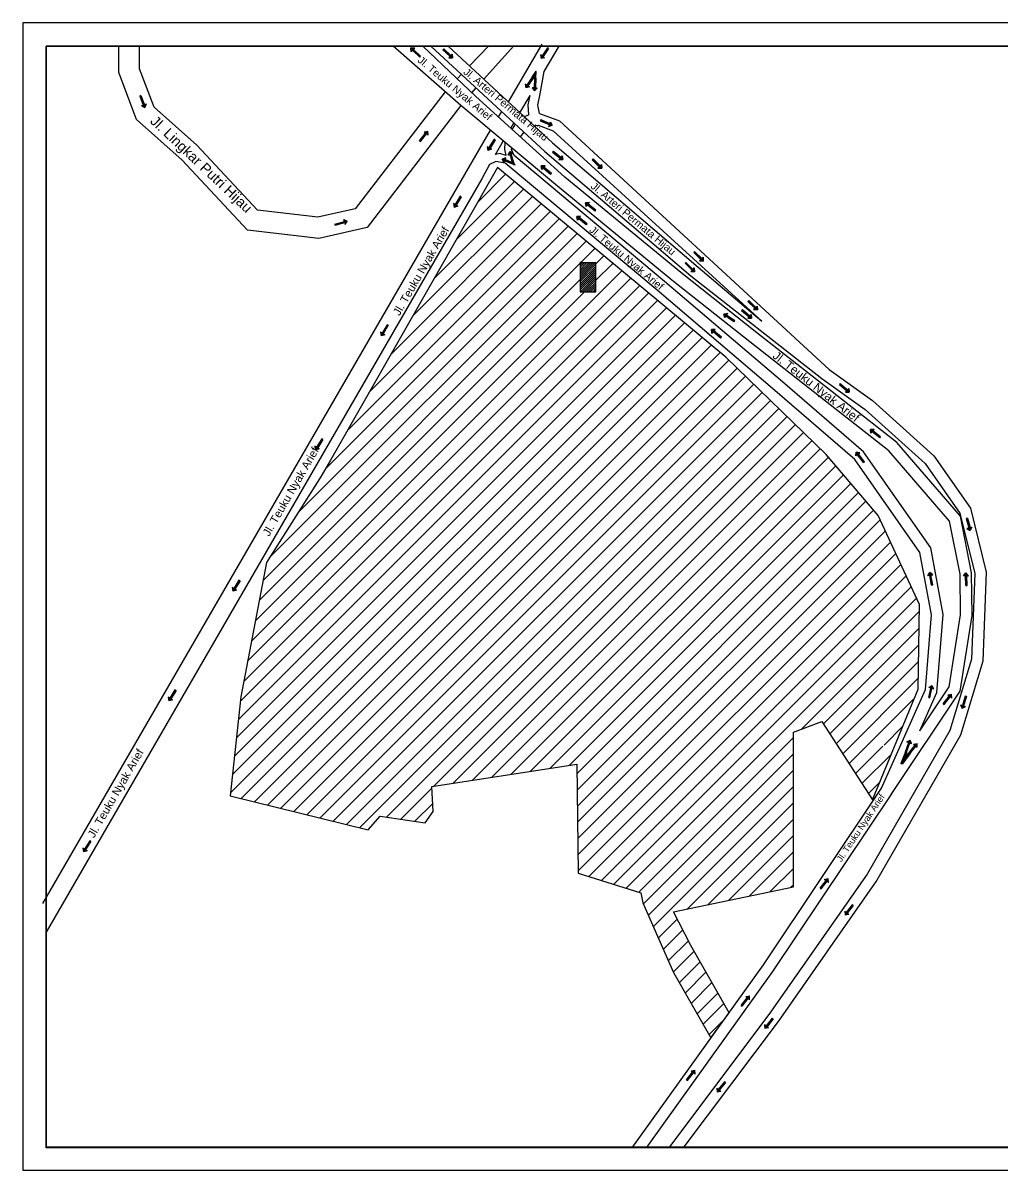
# Model space of a CAD drawing. Header units: millimetres. Extents: x -889 to 42531, y -18266 to 4189.
# Drawn here: x 26374 to 29462, y -5050 to -1432 of the extents above; entities that cross this region are included whole.
import ezdxf

# ---------------------------------------------------------------- set-up
doc = ezdxf.new("R2010")
doc.units = ezdxf.units.MM
doc.header["$MEASUREMENT"] = 0
doc.layers.add('Area Kawasan', color=10, linetype='Continuous')
doc.layers.add('Area TPS', color=2, linetype='Continuous')
doc.styles.get("Standard").update_dxf_attribs({"font": 'arial.ttf'})
picture_1 = doc.add_image_def('image1.png', size_in_pixel=(603, 574))

msp = doc.modelspace()

# ---------------------------------------------------------------- hatches: boundary and pattern name
at = {"true_color": 0xffffff}
h = msp.add_hatch(color=7, dxfattribs=at)
h.dxf.hatch_style = 1
h.paths.add_polyline_path([(27598.1, -1510.7), (27599.1, -1522.5), (27601.9, -1519.7), (27602.9, -1518.5), (27603.2, -1518.2), (27625.8, -1539.4), (27628.5, -1536.5), (27605.9, -1515.3), (27606.2, -1515), (27607.3, -1513.9), (27610, -1511)])
h = msp.add_hatch(color=7, dxfattribs=at)
h.dxf.hatch_style = 1
h.paths.add_polyline_path([(27729.1, -1542.2), (27728, -1530.3), (27725.3, -1533.1), (27724.2, -1534.3), (27724, -1534.6), (27701.5, -1513.3), (27698.7, -1516.2), (27721.2, -1537.5), (27721, -1537.8), (27719.9, -1538.9), (27717.1, -1541.8)])
h = msp.add_hatch(color=7, dxfattribs=at)
h.dxf.hatch_style = 1
h.paths.add_polyline_path([(28008.2, -1544.5), (28019.7, -1541.5), (28016.4, -1539.3), (28015.1, -1538.4), (28014.8, -1538.2), (28032.1, -1512.4), (28028.8, -1510.2), (28011.5, -1535.9), (28011.2, -1535.7), (28009.9, -1534.8), (28006.6, -1532.6)])
h = msp.add_hatch(color=7, dxfattribs=at)
h.dxf.hatch_style = 1
h.paths.add_polyline_path([(27992.9, -1584.5), (27980.8, -1602.5), (27984.1, -1604.7), (27988.3, -1598.5), (27987.9, -1605.8), (27991.9, -1606)])
h = msp.add_hatch(color=7, dxfattribs=at)
h.dxf.hatch_style = 1
h.paths.add_polyline_path([(27960.3, -1636.7), (27971.8, -1633.7), (27968.5, -1631.5), (27967.2, -1630.6), (27966.9, -1630.4), (27984.1, -1604.7), (27980.8, -1602.5), (27963.6, -1628.2), (27963.3, -1627.9), (27961.9, -1627.1), (27958.6, -1624.9)])
h = msp.add_hatch(color=7, dxfattribs=at)
h.dxf.hatch_style = 1
h.paths.add_polyline_path([(27988, -1645.7), (27996.3, -1637.2), (27992.4, -1637), (27990.8, -1636.9), (27990.4, -1636.9), (27991.9, -1606), (27987.9, -1605.8), (27986.4, -1636.7), (27986, -1636.7), (27984.4, -1636.6), (27980.5, -1636.4)])
h = msp.add_hatch(color=7, dxfattribs=at)
h.dxf.hatch_style = 1
h.paths.add_polyline_path([(26759, -1698.7), (26763.1, -1687.5), (26759.4, -1688.9), (26758, -1689.5), (26757.6, -1689.7), (26746.3, -1660.9), (26742.6, -1662.3), (26753.9, -1691.1), (26753.5, -1691.3), (26752.1, -1691.8), (26748.4, -1693.3)])
h = msp.add_hatch(color=7, dxfattribs=at)
h.dxf.hatch_style = 1
h.paths.add_polyline_path([(28043.3, -1754.5), (28038.3, -1743.6), (28036.7, -1747.3), (28036.1, -1748.7), (28035.9, -1749.1), (28007.5, -1736.8), (28005.9, -1740.4), (28034.3, -1752.7), (28034.2, -1753.1), (28033.6, -1754.6), (28032, -1758.2)])
h = msp.add_hatch(color=7, dxfattribs=at)
h.dxf.hatch_style = 1
h.paths.add_polyline_path([(27651.4, -1773.6), (27639.7, -1775.7), (27642.8, -1778.1), (27644.1, -1779.1), (27644.4, -1779.4), (27625.3, -1803.7), (27628.4, -1806.2), (27647.5, -1781.8), (27647.8, -1782.1), (27649, -1783), (27652.2, -1785.5)])
h = msp.add_hatch(color=7, dxfattribs=at)
h.dxf.hatch_style = 1
h.paths.add_polyline_path([(27841, -1833.8), (27852.5, -1830.3), (27849.1, -1828.3), (27847.7, -1827.4), (27847.4, -1827.2), (27863.5, -1800.8), (27860.1, -1798.7), (27844, -1825.2), (27843.6, -1825), (27842.3, -1824.2), (27838.9, -1822.1)])
h = msp.add_hatch(color=7, dxfattribs=at)
h.dxf.hatch_style = 1
h.paths.add_polyline_path([(27909.6, -1837.7), (27904.7, -1848.6), (27908.5, -1847.4), (27910, -1846.9), (27910.4, -1846.8), (27919.7, -1876.3), (27923.4, -1875.1), (27914.2, -1845.6), (27914.5, -1845.5), (27916, -1845), (27919.8, -1843.8)])
h = msp.add_hatch(color=7, dxfattribs=at)
h.dxf.hatch_style = 1
h.paths.add_polyline_path([(28076.7, -1862.9), (28074.8, -1851.1), (28072.3, -1854.1), (28071.3, -1855.4), (28071, -1855.7), (28047.2, -1836), (28044.6, -1839), (28068.5, -1858.7), (28068.3, -1859), (28067.3, -1860.3), (28064.7, -1863.3)])
h = msp.add_hatch(color=7, dxfattribs=at)
h.dxf.hatch_style = 1
h.paths.add_polyline_path([(27886.1, -1861), (27891.1, -1871.8), (27892.7, -1868.2), (27893.3, -1866.7), (27893.5, -1866.3), (27921.8, -1878.8), (27923.4, -1875.1), (27895.1, -1862.7), (27895.2, -1862.4), (27895.9, -1860.9), (27897.5, -1857.3)])
h = msp.add_hatch(color=256)
h.dxf.hatch_style = 1
h.paths.add_polyline_path([(27923.4, -1875.1), (27921.8, -1878.8), (27925.2, -1880.8)])
h = msp.add_hatch(color=7, dxfattribs=at)
h.dxf.hatch_style = 1
h.paths.add_polyline_path([(28199.7, -1890.4), (28199, -1878.4), (28196.2, -1881.3), (28195.1, -1882.4), (28194.8, -1882.7), (28172.8, -1860.9), (28170, -1863.7), (28192, -1885.5), (28191.7, -1885.8), (28190.6, -1886.9), (28187.8, -1889.7)])
h = msp.add_hatch()
h.set_pattern_fill('ANSI31', color=1, scale=292.000816)
h.set_pattern_definition([(45, (25876.674, -5270.81), (-25.80947, 25.80947), [])])
h.paths.add_polyline_path([(29071.8, -2985.8), (28907.6, -2792.9), (28590.6, -2485.6), (27871.2, -1888.1), (27344.2, -2810.4), (27315.1, -2861.3), (27142.3, -3133.9), (27061.7, -3557.1), (27028.1, -3869.4), (27463.4, -3976.7), (27501.1, -3933.6), (27642.7, -3954.6), (27668.2, -3919.2), (27663.8, -3839.6), (28121.3, -3769.7), (28125.7, -4113.6), (28322.8, -4174.9), (28329.5, -4206.7), (28425.5, -4426.8), (28544, -4632.7), (28572.7, -4593.3), (28601.1, -4553.7), (28480.7, -4341.3), (28442.6, -4267.7), (28425.6, -4234.8), (28804.4, -4156.1), (28804.4, -3668.5), (28893.8, -3634.8), (29053.9, -3882.3), (29197.5, -3532.8), (29201.3, -3266.1)])
h.paths.add_polyline_path([(29087.8, -3680.7), (29095.8, -3689.6), (29091.8, -3689.6), (29089.9, -3689.7), (29090, -3720.6), (29086, -3720.6), (29085.9, -3689.7), (29085.5, -3689.7), (29083.9, -3689.7), (29079.9, -3689.7)], flags=16)
h.paths.add_polyline_path([(28181.2, -2279.4), (28131.9, -2279.4), (28131.9, -2188.8), (28181.2, -2188.8)], flags=16)
h = msp.add_hatch(color=7, dxfattribs=at)
h.dxf.hatch_style = 1
h.paths.add_polyline_path([(28008.9, -1882.8), (28010.7, -1894.6), (28013.2, -1891.6), (28014.2, -1890.3), (28014.5, -1890), (28038.2, -1909.9), (28040.8, -1906.9), (28017, -1887), (28017.3, -1886.7), (28018.3, -1885.5), (28020.9, -1882.4)])
h = msp.add_hatch(color=7, dxfattribs=at)
h.dxf.hatch_style = 1
h.paths.add_polyline_path([(27734.2, -2013.6), (27745.6, -2010.1), (27742.3, -2008), (27740.9, -2007.2), (27740.6, -2007), (27756.6, -1980.5), (27753.3, -1978.4), (27737.2, -2004.9), (27736.8, -2004.7), (27735.5, -2003.9), (27732.1, -2001.8)])
h = msp.add_hatch(color=7, dxfattribs=at)
h.dxf.hatch_style = 1
h.paths.add_polyline_path([(28148.9, -1999.2), (28151.1, -2010.9), (28153.5, -2007.8), (28154.5, -2006.6), (28154.7, -2006.2), (28179.1, -2025.3), (28181.6, -2022.1), (28157.2, -2003.1), (28157.4, -2002.8), (28158.4, -2001.5), (28160.8, -1998.4)])
h = msp.add_hatch(color=7, dxfattribs=at)
h.dxf.hatch_style = 1
h.paths.add_polyline_path([(27397.4, -2057.4), (27386.6, -2052.2), (27387.7, -2056), (27388.1, -2057.5), (27388.2, -2057.9), (27358.4, -2066.2), (27359.5, -2070), (27389.3, -2061.7), (27389.4, -2062.1), (27389.8, -2063.6), (27390.9, -2067.5)])
h = msp.add_hatch(color=7, dxfattribs=at)
h.dxf.hatch_style = 1
h.paths.add_polyline_path([(28121.3, -2042), (28123.2, -2053.8), (28125.7, -2050.8), (28126.7, -2049.5), (28127, -2049.2), (28151, -2068.8), (28153.5, -2065.7), (28129.5, -2046.1), (28129.7, -2045.8), (28130.7, -2044.6), (28133.2, -2041.5)])
h = msp.add_hatch(color=7, dxfattribs=at)
h.dxf.hatch_style = 1
h.paths.add_polyline_path([(28520.1, -2182.8), (28519.3, -2170.9), (28516.5, -2173.7), (28515.4, -2174.9), (28515.1, -2175.1), (28493.1, -2153.3), (28490.4, -2156.1), (28512.3, -2177.9), (28512, -2178.2), (28510.9, -2179.4), (28508.1, -2182.2)])
h = msp.add_hatch(color=7, dxfattribs=at)
h.dxf.hatch_style = 1
h.paths.add_polyline_path([(28492.1, -2216.7), (28491.4, -2204.7), (28488.6, -2207.6), (28487.5, -2208.7), (28487.2, -2209), (28465.2, -2187.2), (28462.4, -2190), (28484.4, -2211.8), (28484.1, -2212.1), (28483, -2213.2), (28480.2, -2216)])
h = msp.add_hatch(color=7, dxfattribs=at)
h.dxf.hatch_style = 1
h.paths.add_polyline_path([(28690.6, -2336.6), (28689.8, -2324.7), (28687, -2327.5), (28685.9, -2328.6), (28685.6, -2328.9), (28663.7, -2307.1), (28660.9, -2309.9), (28682.8, -2331.7), (28682.6, -2332), (28681.4, -2333.1), (28678.7, -2336)])
h = msp.add_hatch(color=7, dxfattribs=at)
h.dxf.hatch_style = 1
h.paths.add_polyline_path([(28585.1, -2349.9), (28587.9, -2361.5), (28590.2, -2358.2), (28591.1, -2356.9), (28591.3, -2356.6), (28616.8, -2374.1), (28619.1, -2370.9), (28593.6, -2353.3), (28593.8, -2353), (28594.7, -2351.7), (28596.9, -2348.4)])
h = msp.add_hatch(color=7, dxfattribs=at)
h.dxf.hatch_style = 1
h.paths.add_polyline_path([(28672.3, -2363.1), (28670.6, -2351.3), (28668, -2354.3), (28667, -2355.5), (28666.7, -2355.8), (28643.1, -2335.9), (28640.5, -2338.9), (28664.2, -2358.9), (28663.9, -2359.2), (28662.9, -2360.4), (28660.3, -2363.4)])
h = msp.add_hatch(color=7, dxfattribs=at)
h.dxf.hatch_style = 1
h.paths.add_polyline_path([(27504.3, -2418.6), (27515.7, -2415.1), (27512.3, -2413), (27510.9, -2412.2), (27510.6, -2412), (27526.7, -2385.5), (27523.3, -2383.5), (27507.2, -2409.9), (27506.9, -2409.7), (27505.5, -2408.9), (27502.1, -2406.8)])
h = msp.add_hatch(color=7, dxfattribs=at)
h.dxf.hatch_style = 1
h.paths.add_polyline_path([(28545.5, -2399), (28547.1, -2410.8), (28549.7, -2407.8), (28550.7, -2406.6), (28551, -2406.3), (28574.6, -2426.3), (28577.2, -2423.3), (28553.5, -2403.3), (28553.8, -2403), (28554.8, -2401.8), (28557.4, -2398.7)])
h = msp.add_hatch(color=7, dxfattribs=at)
h.dxf.hatch_style = 1
h.paths.add_polyline_path([(28980.4, -2596.5), (28978.8, -2584.6), (28976.2, -2587.6), (28975.2, -2588.8), (28974.9, -2589.1), (28951.6, -2568.8), (28949, -2571.8), (28972.3, -2592.1), (28972.1, -2592.4), (28971, -2593.6), (28968.4, -2596.6)])
h = msp.add_hatch(color=7, dxfattribs=at)
h.dxf.hatch_style = 1
h.paths.add_polyline_path([(27297.6, -2778.4), (27309, -2774.9), (27305.6, -2772.8), (27304.2, -2772), (27303.9, -2771.8), (27320, -2745.3), (27316.6, -2743.3), (27300.5, -2769.7), (27300.2, -2769.5), (27298.8, -2768.7), (27295.4, -2766.6)])
h = msp.add_hatch(color=7, dxfattribs=at)
h.dxf.hatch_style = 1
h.paths.add_polyline_path([(29046.8, -2714.2), (29048.8, -2726), (29051.3, -2722.9), (29052.3, -2721.7), (29052.5, -2721.4), (29076.7, -2740.8), (29079.1, -2737.7), (29055, -2718.3), (29055.3, -2718), (29056.3, -2716.7), (29058.7, -2713.6)])
h = msp.add_hatch(color=7, dxfattribs=at)
h.dxf.hatch_style = 1
h.paths.add_polyline_path([(29002.1, -2785.4), (29001.4, -2797.3), (29004.5, -2794.9), (29005.7, -2793.9), (29006.1, -2793.7), (29025.1, -2818.1), (29028.2, -2815.6), (29009.2, -2791.2), (29009.5, -2791), (29010.7, -2790), (29013.9, -2787.6)])
h = msp.add_hatch(color=7, dxfattribs=at)
h.dxf.hatch_style = 1
h.paths.add_polyline_path([(29361.5, -3032.5), (29366.9, -3021.9), (29363.1, -3022.9), (29361.6, -3023.3), (29361.2, -3023.4), (29353.3, -2993.5), (29349.5, -2994.5), (29357.4, -3024.4), (29357, -3024.5), (29355.4, -3024.9), (29351.6, -3025.9)])
h = msp.add_hatch(color=7, dxfattribs=at)
h.dxf.hatch_style = 1
h.paths.add_polyline_path([(29234.2, -3165.5), (29228.1, -3175.8), (29232, -3175), (29233.5, -3174.7), (29233.9, -3174.7), (29239.6, -3205.1), (29243.5, -3204.4), (29237.8, -3173.9), (29238.2, -3173.9), (29239.8, -3173.6), (29243.7, -3172.8)])
h = msp.add_hatch(color=7, dxfattribs=at)
h.dxf.hatch_style = 1
h.paths.add_polyline_path([(29348.4, -3166.6), (29340.9, -3175.8), (29344.8, -3175.7), (29346.4, -3175.6), (29346.8, -3175.6), (29348.1, -3206.5), (29352.1, -3206.3), (29350.8, -3175.4), (29351.2, -3175.4), (29352.8, -3175.3), (29356.7, -3175.2)])
h = msp.add_hatch(color=7, dxfattribs=at)
h.dxf.hatch_style = 1
h.paths.add_polyline_path([(27036.6, -3224.1), (27048, -3220.6), (27044.6, -3218.6), (27043.3, -3217.8), (27042.9, -3217.5), (27059, -3191.1), (27055.6, -3189), (27039.5, -3215.5), (27039.2, -3215.3), (27037.8, -3214.5), (27034.4, -3212.4)])
h = msp.add_hatch(color=7, dxfattribs=at)
h.dxf.hatch_style = 1
h.paths.add_polyline_path([(26834.9, -3570), (26846.3, -3566.5), (26842.9, -3564.4), (26841.5, -3563.6), (26841.2, -3563.4), (26857.3, -3537), (26853.9, -3534.9), (26837.8, -3561.4), (26837.5, -3561.2), (26836.1, -3560.3), (26832.7, -3558.3)])
h = msp.add_hatch(color=7, dxfattribs=at)
h.dxf.hatch_style = 1
h.paths.add_polyline_path([(29241.2, -3521.1), (29231.5, -3528.2), (29235.4, -3529), (29237, -3529.3), (29237.3, -3529.4), (29230.8, -3559.7), (29234.7, -3560.5), (29241.2, -3530.3), (29241.6, -3530.3), (29243.2, -3530.7), (29247, -3531.5)])
h = msp.add_hatch(color=7, dxfattribs=at)
h.dxf.hatch_style = 1
h.paths.add_polyline_path([(29302.5, -3549.2), (29290.8, -3551.4), (29293.9, -3553.8), (29295.2, -3554.8), (29295.5, -3555), (29276.4, -3579.4), (29279.5, -3581.9), (29298.6, -3557.5), (29298.9, -3557.7), (29300.2, -3558.7), (29303.3, -3561.2)])
h = msp.add_hatch(color=7, dxfattribs=at)
h.dxf.hatch_style = 1
h.paths.add_polyline_path([(29336.4, -3594), (29346.6, -3587.7), (29342.8, -3586.6), (29341.3, -3586.1), (29340.9, -3586), (29349.9, -3556.4), (29346.1, -3555.2), (29337.1, -3584.8), (29336.8, -3584.7), (29335.2, -3584.3), (29331.4, -3583.1)])
h = msp.add_hatch(color=7, dxfattribs=at)
h.dxf.hatch_style = 1
h.paths.add_polyline_path([(29172.7, -3693.7), (29162.2, -3699.5), (29165.9, -3700.8), (29167.4, -3701.3), (29167.8, -3701.5), (29157.4, -3730.6), (29161.1, -3732), (29171.5, -3702.8), (29171.9, -3702.9), (29173.4, -3703.5), (29177.1, -3704.8)])
h = msp.add_hatch(color=7, dxfattribs=at)
h.dxf.hatch_style = 1
h.paths.add_polyline_path([(29194.1, -3704.5), (29182.4, -3706.6), (29185.5, -3709.1), (29186.8, -3710.1), (29187.1, -3710.3), (29168, -3734.7), (29171.1, -3737.1), (29190.2, -3712.7), (29190.5, -3713), (29191.8, -3714), (29194.9, -3716.4)])
h = msp.add_hatch(color=256)
h.dxf.hatch_style = 1
h.paths.add_polyline_path([(29171.1, -3737.1), (29168, -3734.7), (29159.3, -3743.6), (29161.1, -3732), (29157.4, -3730.6), (29143.3, -3767.2), (29146.8, -3769.1)])
h = msp.add_hatch(color=7, dxfattribs=at)
h.dxf.hatch_style = 1
h.paths.add_polyline_path([(26565.9, -4046), (26577.3, -4042.5), (26573.9, -4040.4), (26572.6, -4039.6), (26572.2, -4039.4), (26588.3, -4012.9), (26584.9, -4010.9), (26568.9, -4037.3), (26568.5, -4037.1), (26567.2, -4036.3), (26563.8, -4034.2)])
h = msp.add_hatch(color=7, dxfattribs=at)
h.dxf.hatch_style = 1
h.paths.add_polyline_path([(28914.3, -4130.6), (28902.6, -4132.8), (28905.7, -4135.2), (28907, -4136.2), (28907.3, -4136.4), (28888.2, -4160.8), (28891.3, -4163.2), (28910.4, -4138.9), (28910.7, -4139.1), (28911.9, -4140.1), (28915.1, -4142.5)])
h = msp.add_hatch(color=7, dxfattribs=at)
h.dxf.hatch_style = 1
h.paths.add_polyline_path([(28966.9, -4245.3), (28978.6, -4243.2), (28975.5, -4240.8), (28974.2, -4239.8), (28973.9, -4239.5), (28993, -4215.2), (28989.9, -4212.7), (28970.8, -4237.1), (28970.5, -4236.8), (28969.3, -4235.9), (28966.1, -4233.4)])
h = msp.add_hatch(color=7, dxfattribs=at)
h.dxf.hatch_style = 1
h.paths.add_polyline_path([(28665.4, -4500.6), (28653.7, -4502.7), (28656.8, -4505.2), (28658, -4506.1), (28658.3, -4506.4), (28639.2, -4530.7), (28642.4, -4533.2), (28661.5, -4508.8), (28661.8, -4509.1), (28663, -4510), (28666.1, -4512.5)])
h = msp.add_hatch(color=7, dxfattribs=at)
h.dxf.hatch_style = 1
h.paths.add_polyline_path([(28714.1, -4603.5), (28713.2, -4591.6), (28716.3, -4594), (28717.6, -4595), (28717.9, -4595.2), (28736.7, -4570.6), (28739.9, -4573), (28721.1, -4597.6), (28721.4, -4597.8), (28722.6, -4598.8), (28725.8, -4601.2)])
h = msp.add_hatch(color=7, dxfattribs=at)
h.dxf.hatch_style = 1
h.paths.add_polyline_path([(28493.1, -4735), (28481.4, -4737.1), (28484.5, -4739.6), (28485.7, -4740.6), (28486.1, -4740.8), (28467, -4765.2), (28470.1, -4767.6), (28489.2, -4743.3), (28489.5, -4743.5), (28490.7, -4744.5), (28493.9, -4746.9)])
h = msp.add_hatch(color=7, dxfattribs=at)
h.dxf.hatch_style = 1
h.paths.add_polyline_path([(28563.3, -4803.8), (28575.1, -4801.6), (28572, -4799.2), (28570.7, -4798.2), (28570.4, -4798), (28589.5, -4773.6), (28586.4, -4771.2), (28567.3, -4795.5), (28567, -4795.3), (28565.7, -4794.3), (28562.6, -4791.9)])
at = {"layer": 'Area TPS'}
h = msp.add_hatch(dxfattribs=at)
h.set_pattern_fill('ANSI31', color=256, scale=36.500102)
h.set_pattern_definition([(45, (25876.674, -5270.8115), (-3.2261837, 3.2261837), [])])
h.paths.add_polyline_path([(28181.2, -2188.8), (28131.9, -2188.8), (28131.9, -2279.4), (28181.2, -2279.4)])

# ---------------------------------------------------------------- linework, layer by layer
for points in [[(30170.4, -1431.9), (26374.4, -1431.9), (26374.4, -1629)], [(26374.4, -1504.9), (26374.4, -5049.7), (30170.4, -5049.7)], [(26447.4, -4976.7), (30097.4, -4976.7), (30097.4, -1504.9)], [(30097.4, -1629), (30097.4, -1504.9), (26447.4, -1504.9), (26447.4, -1629)], [(26447.4, -1504.9), (26447.4, -4976.7)], [(27923.4, -1875.1), (27925.2, -1880.8), (27921.8, -1878.8)], [(29157.4, -3730.6), (29143.3, -3767.2)], [(29171.1, -3737.1), (29146.8, -3769.1), (29143.3, -3767.2)], [(29161.1, -3732), (29159.3, -3743.6), (29168, -3734.7)]]:
    msp.add_lwpolyline(points)
at = {"color": 7, "true_color": 0xffffff}
for points in [[(27754.9, -1692.7), (27460.3, -2077), (27307.9, -2111.3), (27082.8, -2085.2), (26876.9, -1864.4), (26732.6, -1736.5), (26676.3, -1588.4), (26676.3, -1504.9)], [(27705.5, -1649.1), (27422.6, -2018.1), (27304.4, -2044.7), (27114.3, -2022.7), (26922.8, -1817.4), (26788.3, -1698), (26742, -1576.3), (26742, -1504.9)], [(29203, -3664.1), (29295.6, -3525.5), (29331.1, -3298.1), (29329.8, -3170.2), (29296.8, -3003.4), (29105.1, -2781.4), (28666.5, -2438), (28425.9, -2247.7), (28059.9, -1946.5), (27754.9, -1692.7), (27541.6, -1504.9)], [(27610, -1511), (27598.1, -1510.7)], [(27599.1, -1522.5), (27598.1, -1510.7)], [(27603.2, -1518.2), (27602.9, -1518.5), (27601.9, -1519.7), (27599.1, -1522.5)], [(27625.8, -1539.4), (27603.2, -1518.2)], [(27605.9, -1515.3), (27606.2, -1515), (27607.3, -1513.9), (27610, -1511)], [(27628.5, -1536.5), (27605.9, -1515.3)], [(29112.4, -3865.4), (29330.4, -3539.1), (29367.7, -3300.8), (29366.3, -3166.4), (29330.7, -2986.9), (29130.4, -2754.9), (28689.1, -2409.3), (28448.8, -2219.3), (28083.7, -1918.8), (27802.8, -1664.3), (27635, -1504.9)], [(27661.1, -1504.9), (28020.3, -1837.1), (28300.8, -2076.3), (28481.1, -2229.9), (28893.6, -2553.3)], [(27701.5, -1513.3), (27698.7, -1516.2)], [(27698.7, -1516.2), (27721.2, -1537.5)], [(27701.5, -1513.3), (27724, -1534.6)], [(27714.9, -1504.9), (28044.5, -1809.9), (28324.5, -2048.5), (28504.2, -2201.6), (28704.6, -2372.8)], [(27782.3, -1567.2), (27842.1, -1504.9)], [(27827.8, -1609.4), (27921.5, -1504.9)], [(28010.4, -1498.4), (27904.9, -1680.6)], [(28028.8, -1510.2), (28011.5, -1535.9)], [(28032.1, -1512.4), (28014.8, -1538.2)], [(28018.4, -1584.6), (28065.2, -1504.9)], [(28032.1, -1512.4), (28028.8, -1510.2)], [(27625.8, -1539.4), (27628.5, -1536.5)], [(27721.2, -1537.5), (27721, -1537.8), (27719.9, -1538.9), (27717.1, -1541.8)], [(27717.1, -1541.8), (27729.1, -1542.2)], [(27724, -1534.6), (27724.2, -1534.3), (27725.3, -1533.1), (27728, -1530.3)], [(27728, -1530.3), (27729.1, -1542.2)], [(28011.5, -1535.9), (28011.2, -1535.7), (28009.9, -1534.8), (28006.6, -1532.6)], [(28006.6, -1532.6), (28008.2, -1544.5)], [(28019.7, -1541.5), (28008.2, -1544.5)], [(28014.8, -1538.2), (28015.1, -1538.4), (28016.4, -1539.3), (28019.7, -1541.5)], [(27980.8, -1602.5), (27992.9, -1584.5)], [(27991.9, -1606), (27992.9, -1584.5)], [(28003, -1717.1), (27998.4, -1690.8), (28005.5, -1655.7), (28018.4, -1584.6)], [(27963.6, -1628.2), (27963.3, -1627.9), (27961.9, -1627.1), (27958.6, -1624.9)], [(27958.6, -1624.9), (27960.3, -1636.7)], [(27980.8, -1602.5), (27963.6, -1628.2)], [(27984.1, -1604.7), (27966.9, -1630.4)], [(27984.1, -1604.7), (27980.8, -1602.5)], [(27984.1, -1604.7), (27988.3, -1598.5)], [(27987.9, -1605.8), (27986.4, -1636.7)], [(27987.9, -1605.8), (27988.3, -1598.5)], [(27991.9, -1606), (27987.9, -1605.8)], [(27991.9, -1606), (27990.4, -1636.9)], [(26746.3, -1660.9), (26742.6, -1662.3)], [(26742.6, -1662.3), (26753.9, -1691.1)], [(26746.3, -1660.9), (26757.6, -1689.7)], [(27971.8, -1633.7), (27960.3, -1636.7)], [(27966.9, -1630.4), (27967.2, -1630.6), (27968.5, -1631.5), (27971.8, -1633.7)], [(27986.4, -1636.7), (27986, -1636.7), (27984.4, -1636.6), (27980.5, -1636.4)], [(27980.5, -1636.4), (27988, -1645.7)], [(27996.3, -1637.2), (27988, -1645.7)], [(27990.4, -1636.9), (27990.8, -1636.9), (27992.4, -1637), (27996.3, -1637.2)], [(26753.9, -1691.1), (26753.5, -1691.3), (26752.1, -1691.8), (26748.4, -1693.3)], [(26748.4, -1693.3), (26759, -1698.7)], [(26757.6, -1689.7), (26758, -1689.5), (26759.4, -1688.9), (26763.1, -1687.5)], [(26763.1, -1687.5), (26759, -1698.7)], [(28003, -1717.1), (28066.3, -1740.4), (28916.6, -2524.9), (29053.7, -2622.5), (29247.3, -2797.1), (29362.6, -2962.6), (29412.5, -3164.5), (29401.8, -3444.4), (29331.2, -3678.3), (29067.7, -4135.8), (28755.9, -4580.8), (28459, -4976.7)], [(27848.2, -1770.3), (26435.7, -4208.8)], [(27986.3, -1756), (27998.8, -1754.4), (28046.8, -1772.1), (28704.6, -2372.8)], [(28007.5, -1736.8), (28005.9, -1740.4)], [(28005.9, -1740.4), (28034.3, -1752.7)], [(28007.5, -1736.8), (28035.9, -1749.1)], [(28034.3, -1752.7), (28034.2, -1753.1), (28033.6, -1754.6), (28032, -1758.2)], [(28032, -1758.2), (28043.3, -1754.5)], [(28035.9, -1749.1), (28036.1, -1748.7), (28036.7, -1747.3), (28038.3, -1743.6)], [(28038.3, -1743.6), (28043.3, -1754.5)], [(27625.3, -1803.7), (27644.4, -1779.4)], [(27625.3, -1803.7), (27628.4, -1806.2)], [(27628.4, -1806.2), (27647.5, -1781.8)], [(27639.7, -1775.7), (27651.4, -1773.6)], [(27644.4, -1779.4), (27644.1, -1779.1), (27642.8, -1778.1), (27639.7, -1775.7)], [(27647.5, -1781.8), (27647.8, -1782.1), (27649, -1783), (27652.2, -1785.5)], [(27652.2, -1785.5), (27651.4, -1773.6)], [(27860.1, -1798.7), (27844, -1825.2)], [(27863.5, -1800.8), (27847.4, -1827.2)], [(27863.5, -1800.8), (27860.1, -1798.7)], [(27844, -1825.2), (27843.6, -1825), (27842.3, -1824.2), (27838.9, -1822.1)], [(27838.9, -1822.1), (27841, -1833.8)], [(27852.5, -1830.3), (27841, -1833.8)], [(27847.4, -1827.2), (27847.7, -1827.4), (27849.1, -1828.3), (27852.5, -1830.3)], [(27904.7, -1848.6), (27909.6, -1837.7)], [(27919.8, -1843.8), (27909.6, -1837.7)], [(27914.2, -1845.6), (27914.5, -1845.5), (27916, -1845), (27919.8, -1843.8)], [(28047.2, -1836), (28044.6, -1839)], [(28044.6, -1839), (28068.5, -1858.7)], [(28047.2, -1836), (28071, -1855.7)], [(28297.5, -4976.7), (28709.6, -4402.6), (29082, -3845.1), (29221.1, -3534.3), (29239.8, -3299), (29203.1, -3101.7), (28998.3, -2808.7), (28745.8, -2591.3), (28374.1, -2274.7), (27895.2, -1873.9), (27865.4, -1868.5), (27845.7, -1878.6), (27821.4, -1923.3), (26447.4, -4299.7)], [(27897.5, -1857.3), (27886.1, -1861)], [(27891.1, -1871.8), (27886.1, -1861)], [(27893.5, -1866.3), (27893.3, -1866.7), (27892.7, -1868.2), (27891.1, -1871.8)], [(27921.8, -1878.8), (27893.5, -1866.3)], [(27895.1, -1862.7), (27895.2, -1862.4), (27895.9, -1860.9), (27897.5, -1857.3)], [(27923.4, -1875.1), (27895.1, -1862.7)], [(27910.4, -1846.8), (27910, -1846.9), (27908.5, -1847.4), (27904.7, -1848.6)], [(27919.7, -1876.3), (27910.4, -1846.8)], [(27923.4, -1875.1), (27914.2, -1845.6)], [(27919.7, -1876.3), (27923.4, -1875.1)], [(27921.8, -1878.8), (27923.4, -1875.1)], [(29203, -3664.1), (29256.9, -3543.4), (29276.6, -3297.1), (29237.6, -3087.3), (29025.6, -2784), (28769.5, -2563.6), (28397.7, -2246.8), (27923.6, -1850.1)], [(28068.5, -1858.7), (28068.3, -1859), (28067.3, -1860.3), (28064.7, -1863.3)], [(28064.7, -1863.3), (28076.7, -1862.9)], [(28071, -1855.7), (28071.3, -1855.4), (28072.3, -1854.1), (28074.8, -1851.1)], [(28074.8, -1851.1), (28076.7, -1862.9)], [(28172.8, -1860.9), (28170, -1863.7)], [(28170, -1863.7), (28192, -1885.5)], [(28172.8, -1860.9), (28194.8, -1882.7)], [(28194.8, -1882.7), (28195.1, -1882.4), (28196.2, -1881.3), (28199, -1878.4)], [(28199, -1878.4), (28199.7, -1890.4)], [(28020.9, -1882.4), (28008.9, -1882.8)], [(28010.7, -1894.6), (28008.9, -1882.8)], [(28014.5, -1890), (28014.2, -1890.3), (28013.2, -1891.6), (28010.7, -1894.6)], [(28038.2, -1909.9), (28014.5, -1890)], [(28017, -1887), (28017.3, -1886.7), (28018.3, -1885.5), (28020.9, -1882.4)], [(28040.8, -1906.9), (28017, -1887)], [(28038.2, -1909.9), (28040.8, -1906.9)], [(28192, -1885.5), (28191.7, -1885.8), (28190.6, -1886.9), (28187.8, -1889.7)], [(28187.8, -1889.7), (28199.7, -1890.4)], [(27753.3, -1978.4), (27737.2, -2004.9)], [(27756.6, -1980.5), (27740.6, -2007)], [(27756.6, -1980.5), (27753.3, -1978.4)], [(27737.2, -2004.9), (27736.8, -2004.7), (27735.5, -2003.9), (27732.1, -2001.8)], [(27732.1, -2001.8), (27734.2, -2013.6)], [(27745.6, -2010.1), (27734.2, -2013.6)], [(27740.6, -2007), (27740.9, -2007.2), (27742.3, -2008), (27745.6, -2010.1)], [(28160.8, -1998.4), (28148.9, -1999.2)], [(28151.1, -2010.9), (28148.9, -1999.2)], [(28154.7, -2006.2), (28154.5, -2006.6), (28153.5, -2007.8), (28151.1, -2010.9)], [(28179.1, -2025.3), (28154.7, -2006.2)], [(28157.2, -2003.1), (28157.4, -2002.8), (28158.4, -2001.5), (28160.8, -1998.4)], [(28181.6, -2022.1), (28157.2, -2003.1)], [(28179.1, -2025.3), (28181.6, -2022.1)], [(27358.4, -2066.2), (27388.2, -2057.9)], [(27359.5, -2070), (27389.3, -2061.7)], [(27388.2, -2057.9), (27388.1, -2057.5), (27387.7, -2056), (27386.6, -2052.2)], [(27386.6, -2052.2), (27397.4, -2057.4)], [(27389.3, -2061.7), (27389.4, -2062.1), (27389.8, -2063.6), (27390.9, -2067.5)], [(27390.9, -2067.5), (27397.4, -2057.4)], [(28133.2, -2041.5), (28121.3, -2042)], [(28123.2, -2053.8), (28121.3, -2042)], [(28127, -2049.2), (28126.7, -2049.5), (28125.7, -2050.8), (28123.2, -2053.8)], [(28151, -2068.8), (28127, -2049.2)], [(28129.5, -2046.1), (28129.7, -2045.8), (28130.7, -2044.6), (28133.2, -2041.5)], [(28153.5, -2065.7), (28129.5, -2046.1)], [(27358.4, -2066.2), (27359.5, -2070)], [(28151, -2068.8), (28153.5, -2065.7)], [(28493.1, -2153.3), (28490.4, -2156.1)], [(28490.4, -2156.1), (28512.3, -2177.9)], [(28493.1, -2153.3), (28515.1, -2175.1)], [(28465.2, -2187.2), (28462.4, -2190)], [(28462.4, -2190), (28484.4, -2211.8)], [(28465.2, -2187.2), (28487.2, -2209)], [(28487.2, -2209), (28487.5, -2208.7), (28488.6, -2207.6), (28491.4, -2204.7)], [(28491.4, -2204.7), (28492.1, -2216.7)], [(28512.3, -2177.9), (28512, -2178.2), (28510.9, -2179.4), (28508.1, -2182.2)], [(28508.1, -2182.2), (28520.1, -2182.8)], [(28515.1, -2175.1), (28515.4, -2174.9), (28516.5, -2173.7), (28519.3, -2170.9)], [(28519.3, -2170.9), (28520.1, -2182.8)], [(28484.4, -2211.8), (28484.1, -2212.1), (28483, -2213.2), (28480.2, -2216)], [(28480.2, -2216), (28492.1, -2216.7)], [(28663.7, -2307.1), (28660.9, -2309.9)], [(28660.9, -2309.9), (28682.8, -2331.7)], [(28663.7, -2307.1), (28685.6, -2328.9)], [(28596.9, -2348.4), (28585.1, -2349.9)], [(28587.9, -2361.5), (28585.1, -2349.9)], [(28593.6, -2353.3), (28593.8, -2353), (28594.7, -2351.7), (28596.9, -2348.4)], [(28643.1, -2335.9), (28640.5, -2338.9)], [(28640.5, -2338.9), (28664.2, -2358.9)], [(28643.1, -2335.9), (28666.7, -2355.8)], [(28666.7, -2355.8), (28667, -2355.5), (28668, -2354.3), (28670.6, -2351.3)], [(28670.6, -2351.3), (28672.3, -2363.1)], [(28682.8, -2331.7), (28682.6, -2332), (28681.4, -2333.1), (28678.7, -2336)], [(28678.7, -2336), (28690.6, -2336.6)], [(28685.6, -2328.9), (28685.9, -2328.6), (28687, -2327.5), (28689.8, -2324.7)], [(28689.8, -2324.7), (28690.6, -2336.6)], [(27523.3, -2383.5), (27507.2, -2409.9)], [(27526.7, -2385.5), (27510.6, -2412)], [(27526.7, -2385.5), (27523.3, -2383.5)], [(28591.3, -2356.6), (28591.1, -2356.9), (28590.2, -2358.2), (28587.9, -2361.5)], [(28616.8, -2374.1), (28591.3, -2356.6)], [(28619.1, -2370.9), (28593.6, -2353.3)], [(28616.8, -2374.1), (28619.1, -2370.9)], [(28664.2, -2358.9), (28663.9, -2359.2), (28662.9, -2360.4), (28660.3, -2363.4)], [(28660.3, -2363.4), (28672.3, -2363.1)], [(27507.2, -2409.9), (27506.9, -2409.7), (27505.5, -2408.9), (27502.1, -2406.8)], [(27502.1, -2406.8), (27504.3, -2418.6)], [(27515.7, -2415.1), (27504.3, -2418.6)], [(27510.6, -2412), (27510.9, -2412.2), (27512.3, -2413), (27515.7, -2415.1)], [(28557.4, -2398.7), (28545.5, -2399)], [(28547.1, -2410.8), (28545.5, -2399)], [(28551, -2406.3), (28550.7, -2406.6), (28549.7, -2407.8), (28547.1, -2410.8)], [(28574.6, -2426.3), (28551, -2406.3)], [(28553.5, -2403.3), (28553.8, -2403), (28554.8, -2401.8), (28557.4, -2398.7)], [(28577.2, -2423.3), (28553.5, -2403.3)], [(28574.6, -2426.3), (28577.2, -2423.3)], [(28893.6, -2553.3), (29030.8, -2651), (29219.7, -2821.4), (29328.8, -2978), (29375.9, -3168.2), (29365.5, -3438.3), (29297.5, -3663.8), (29036.9, -4116.2), (28726.4, -4559.4), (28413.4, -4976.7)], [(28951.6, -2568.8), (28949, -2571.8)], [(28949, -2571.8), (28972.3, -2592.1)], [(28951.6, -2568.8), (28974.9, -2589.1)], [(28972.3, -2592.1), (28972.1, -2592.4), (28971, -2593.6), (28968.4, -2596.6)], [(28968.4, -2596.6), (28980.4, -2596.5)], [(28974.9, -2589.1), (28975.2, -2588.8), (28976.2, -2587.6), (28978.8, -2584.6)], [(28978.8, -2584.6), (28980.4, -2596.5)], [(27316.6, -2743.3), (27300.5, -2769.7)], [(27320, -2745.3), (27303.9, -2771.8)], [(27320, -2745.3), (27316.6, -2743.3)], [(29058.7, -2713.6), (29046.8, -2714.2)], [(29048.8, -2726), (29046.8, -2714.2)], [(29052.5, -2721.4), (29052.3, -2721.7), (29051.3, -2722.9), (29048.8, -2726)], [(29076.7, -2740.8), (29052.5, -2721.4)], [(29055, -2718.3), (29055.3, -2718), (29056.3, -2716.7), (29058.7, -2713.6)], [(29079.1, -2737.7), (29055, -2718.3)], [(29076.7, -2740.8), (29079.1, -2737.7)], [(27300.5, -2769.7), (27300.2, -2769.5), (27298.8, -2768.7), (27295.4, -2766.6)], [(27295.4, -2766.6), (27297.6, -2778.4)], [(27309, -2774.9), (27297.6, -2778.4)], [(27303.9, -2771.8), (27304.2, -2772), (27305.6, -2772.8), (27309, -2774.9)], [(29001.4, -2797.3), (29002.1, -2785.4)], [(29013.9, -2787.6), (29002.1, -2785.4)], [(29006.1, -2793.7), (29005.7, -2793.9), (29004.5, -2794.9), (29001.4, -2797.3)], [(29025.1, -2818.1), (29006.1, -2793.7)], [(29009.2, -2791.2), (29009.5, -2791), (29010.7, -2790), (29013.9, -2787.6)], [(29028.2, -2815.6), (29009.2, -2791.2)], [(29025.1, -2818.1), (29028.2, -2815.6)], [(29353.3, -2993.5), (29349.5, -2994.5)], [(29349.5, -2994.5), (29357.4, -3024.4)], [(29353.3, -2993.5), (29361.2, -3023.4)], [(29357.4, -3024.4), (29357, -3024.5), (29355.4, -3024.9), (29351.6, -3025.9)], [(29351.6, -3025.9), (29361.5, -3032.5)], [(29361.2, -3023.4), (29361.6, -3023.3), (29363.1, -3022.9), (29366.9, -3021.9)], [(29366.9, -3021.9), (29361.5, -3032.5)], [(29228.1, -3175.8), (29234.2, -3165.5)], [(29233.9, -3174.7), (29233.5, -3174.7), (29232, -3175), (29228.1, -3175.8)], [(29239.6, -3205.1), (29233.9, -3174.7)], [(29243.7, -3172.8), (29234.2, -3165.5)], [(29237.8, -3173.9), (29238.2, -3173.9), (29239.8, -3173.6), (29243.7, -3172.8)], [(29243.5, -3204.4), (29237.8, -3173.9)], [(29340.9, -3175.8), (29348.4, -3166.6)], [(29346.8, -3175.6), (29346.4, -3175.6), (29344.8, -3175.7), (29340.9, -3175.8)], [(29348.1, -3206.5), (29346.8, -3175.6)], [(29356.7, -3175.2), (29348.4, -3166.6)], [(29350.8, -3175.4), (29351.2, -3175.4), (29352.8, -3175.3), (29356.7, -3175.2)], [(29352.1, -3206.3), (29350.8, -3175.4)], [(27039.5, -3215.5), (27039.2, -3215.3), (27037.8, -3214.5), (27034.4, -3212.4)], [(27034.4, -3212.4), (27036.6, -3224.1)], [(27055.6, -3189), (27039.5, -3215.5)], [(27059, -3191.1), (27042.9, -3217.5)], [(27042.9, -3217.5), (27043.3, -3217.8), (27044.6, -3218.6), (27048, -3220.6)], [(27059, -3191.1), (27055.6, -3189)], [(29239.6, -3205.1), (29243.5, -3204.4)], [(29348.1, -3206.5), (29352.1, -3206.3)], [(27048, -3220.6), (27036.6, -3224.1)], [(26853.9, -3534.9), (26837.8, -3561.4)], [(26857.3, -3537), (26841.2, -3563.4)], [(26857.3, -3537), (26853.9, -3534.9)], [(29230.8, -3559.7), (29237.3, -3529.4)], [(29231.5, -3528.2), (29241.2, -3521.1)], [(29237.3, -3529.4), (29237, -3529.3), (29235.4, -3529), (29231.5, -3528.2)], [(29234.7, -3560.5), (29241.2, -3530.3)], [(29247, -3531.5), (29241.2, -3521.1)], [(29241.2, -3530.3), (29241.6, -3530.3), (29243.2, -3530.7), (29247, -3531.5)], [(26837.8, -3561.4), (26837.5, -3561.2), (26836.1, -3560.3), (26832.7, -3558.3)], [(26832.7, -3558.3), (26834.9, -3570)], [(26846.3, -3566.5), (26834.9, -3570)], [(26841.2, -3563.4), (26841.5, -3563.6), (26842.9, -3564.4), (26846.3, -3566.5)], [(29230.8, -3559.7), (29234.7, -3560.5)], [(29276.4, -3579.4), (29295.5, -3555)], [(29276.4, -3579.4), (29279.5, -3581.9)], [(29279.5, -3581.9), (29298.6, -3557.5)], [(29290.8, -3551.4), (29302.5, -3549.2)], [(29295.5, -3555), (29295.2, -3554.8), (29293.9, -3553.8), (29290.8, -3551.4)], [(29298.6, -3557.5), (29298.9, -3557.7), (29300.2, -3558.7), (29303.3, -3561.2)], [(29303.3, -3561.2), (29302.5, -3549.2)], [(29346.1, -3555.2), (29337.1, -3584.8)], [(29349.9, -3556.4), (29340.9, -3586)], [(29349.9, -3556.4), (29346.1, -3555.2)], [(29337.1, -3584.8), (29336.8, -3584.7), (29335.2, -3584.3), (29331.4, -3583.1)], [(29331.4, -3583.1), (29336.4, -3594)], [(29346.6, -3587.7), (29336.4, -3594)], [(29340.9, -3586), (29341.3, -3586.1), (29342.8, -3586.6), (29346.6, -3587.7)], [(29157.4, -3730.6), (29167.8, -3701.5)], [(29161.1, -3732), (29171.5, -3702.8)], [(29162.2, -3699.5), (29172.7, -3693.7)], [(29167.8, -3701.5), (29167.4, -3701.3), (29165.9, -3700.8), (29162.2, -3699.5)], [(29168, -3734.7), (29187.1, -3710.3)], [(29171.1, -3737.1), (29190.2, -3712.7)], [(29171.5, -3702.8), (29171.9, -3702.9), (29173.4, -3703.5), (29177.1, -3704.8)], [(29177.1, -3704.8), (29172.7, -3693.7)], [(29182.4, -3706.6), (29194.1, -3704.5)], [(29187.1, -3710.3), (29186.8, -3710.1), (29185.5, -3709.1), (29182.4, -3706.6)], [(29190.2, -3712.7), (29190.5, -3713), (29191.8, -3714), (29194.9, -3716.4)], [(29194.9, -3716.4), (29194.1, -3704.5)], [(29157.4, -3730.6), (29161.1, -3732)], [(29168, -3734.7), (29171.1, -3737.1)], [(28340.5, -4979.4), (28739.6, -4423.4), (29114.1, -3862.8)], [(26584.9, -4010.9), (26568.9, -4037.3)], [(26588.3, -4012.9), (26572.2, -4039.4)], [(26588.3, -4012.9), (26584.9, -4010.9)], [(26568.9, -4037.3), (26568.5, -4037.1), (26567.2, -4036.3), (26563.8, -4034.2)], [(26563.8, -4034.2), (26565.9, -4046)], [(26577.3, -4042.5), (26565.9, -4046)], [(26572.2, -4039.4), (26572.6, -4039.6), (26573.9, -4040.4), (26577.3, -4042.5)], [(28888.2, -4160.8), (28907.3, -4136.4)], [(28891.3, -4163.2), (28910.4, -4138.9)], [(28902.6, -4132.8), (28914.3, -4130.6)], [(28907.3, -4136.4), (28907, -4136.2), (28905.7, -4135.2), (28902.6, -4132.8)], [(28910.4, -4138.9), (28910.7, -4139.1), (28911.9, -4140.1), (28915.1, -4142.5)], [(28915.1, -4142.5), (28914.3, -4130.6)], [(28888.2, -4160.8), (28891.3, -4163.2)], [(28989.9, -4212.7), (28970.8, -4237.1)], [(28993, -4215.2), (28973.9, -4239.5)], [(28993, -4215.2), (28989.9, -4212.7)], [(28970.8, -4237.1), (28970.5, -4236.8), (28969.3, -4235.9), (28966.1, -4233.4)], [(28966.1, -4233.4), (28966.9, -4245.3)], [(28978.6, -4243.2), (28966.9, -4245.3)], [(28973.9, -4239.5), (28974.2, -4239.8), (28975.5, -4240.8), (28978.6, -4243.2)], [(28639.2, -4530.7), (28658.3, -4506.4)], [(28642.4, -4533.2), (28661.5, -4508.8)], [(28653.7, -4502.7), (28665.4, -4500.6)], [(28658.3, -4506.4), (28658, -4506.1), (28656.8, -4505.2), (28653.7, -4502.7)], [(28661.5, -4508.8), (28661.8, -4509.1), (28663, -4510), (28666.1, -4512.5)], [(28666.1, -4512.5), (28665.4, -4500.6)], [(28639.2, -4530.7), (28642.4, -4533.2)], [(28717.9, -4595.2), (28717.6, -4595), (28716.3, -4594), (28713.2, -4591.6)], [(28713.2, -4591.6), (28714.1, -4603.5)], [(28736.7, -4570.6), (28717.9, -4595.2)], [(28739.9, -4573), (28721.1, -4597.6)], [(28736.7, -4570.6), (28739.9, -4573)], [(28725.8, -4601.2), (28714.1, -4603.5)], [(28721.1, -4597.6), (28721.4, -4597.8), (28722.6, -4598.8), (28725.8, -4601.2)], [(28481.4, -4737.1), (28493.1, -4735)], [(28486.1, -4740.8), (28485.7, -4740.6), (28484.5, -4739.6), (28481.4, -4737.1)], [(28493.9, -4746.9), (28493.1, -4735)], [(28467, -4765.2), (28486.1, -4740.8)], [(28467, -4765.2), (28470.1, -4767.6)], [(28470.1, -4767.6), (28489.2, -4743.3)], [(28489.2, -4743.3), (28489.5, -4743.5), (28490.7, -4744.5), (28493.9, -4746.9)], [(28586.4, -4771.2), (28567.3, -4795.5)], [(28589.5, -4773.6), (28570.4, -4798)], [(28589.5, -4773.6), (28586.4, -4771.2)], [(28567.3, -4795.5), (28567, -4795.3), (28565.7, -4794.3), (28562.6, -4791.9)], [(28562.6, -4791.9), (28563.3, -4803.8)], [(28575.1, -4801.6), (28563.3, -4803.8)], [(28570.4, -4798), (28570.7, -4798.2), (28572, -4799.2), (28575.1, -4801.6)]]:
    msp.add_lwpolyline(points, dxfattribs=at)
at = {"color": 7}
for points in [[(27743.3, -1607.8), (27757, -1593.5)], [(27789.7, -1651.9), (27803.5, -1636.6)], [(27941.9, -1714.9), (27973.6, -1660.9)], [(27941.9, -1714.9), (27973.6, -1660.9)], [(27969.3, -1721.4), (27968, -1689.9), (27973.6, -1660.9)], [(27883.6, -1710.9), (27873.5, -1728.3)], [(27954.9, -1727), (27969.3, -1721.4)], [(27913, -1764.1), (27923, -1747.1)], [(27917.1, -1767.8), (27927.8, -1751.6)], [(27920.3, -1751.7), (27923, -1747.1)], [(27864.7, -1846.3), (27889.3, -1804.5)], [(27943.3, -1791.6), (27955, -1776.7)], [(27898.3, -1850.4), (27878.5, -1843.4), (27864.7, -1846.3)], [(27898.3, -1850.4), (27893.6, -1829.5), (27895.6, -1809.8)], [(27923.6, -1850.1), (27915.5, -1831.2), (27917, -1827.5)]]:
    msp.add_lwpolyline(points, dxfattribs=at)
at = {"layer": 'Area Kawasan'}
msp.add_lwpolyline([(28329.5, -4206.7), (28425.5, -4426.8), (28544, -4632.7), (28601.3, -4554), (28480.7, -4341.3), (28442.6, -4267.7), (28425.6, -4234.8), (28804.4, -4156.1), (28804.4, -3668.5), (28893.8, -3634.8), (29053.9, -3882.3), (29197.5, -3532.8), (29201.3, -3266.1), (29071.8, -2985.8), (28907.6, -2792.9), (28590.6, -2485.6), (27871.2, -1888.1), (27344.2, -2810.4), (27315.1, -2861.3), (27142.3, -3133.9), (27061.7, -3557.1), (27028.1, -3869.4), (27463.4, -3976.7), (27501.1, -3933.6), (27642.7, -3954.6), (27668.2, -3919.2), (27663.8, -3839.6), (28121.3, -3769.7), (28125.7, -4113.6), (28322.8, -4174.9), (28329.5, -4206.7)], dxfattribs=at)
at = {"layer": 'Area TPS'}
msp.add_lwpolyline([(28131.9, -2185.4), (28131.9, -2279.4), (28181.2, -2279.4), (28181.2, -2188.8), (28131.9, -2188.8)], dxfattribs=at)

# ---------------------------------------------------------------- texts
at = {"color": 7, "true_color": 0xffffff}
for s, height, rotation, p in [('Jl. Teuku Nyak Arief', 23.431, 320.0804, (27617, -1552.9)), ('Jl. Arteri Permata Hijau', 23.431, 320.0804, (27761.1, -1590.1)), ('Jl. Lingkar Putri Hijau', 31.871, 316.6619, (26773.3, -1744.8)), ('Jl. Arteri Permata Hijau', 23.431, 320.0804, (28162.9, -1950.5)), ('Jl. Teuku Nyak Arief', 25.246, 59.9642, (27561.7, -2357.3)), ('Jl. Teuku Nyak Arief', 23.431, 320.0804, (28158.3, -2088)), ('Jl. Teuku Nyak Arief', 26.771, 321.9359, (28736.1, -2485.8)), ('Jl. Teuku Nyak Arief', 25.246, 59.9642, (27150.7, -3052.9)), ('Jl. Teuku Nyak Arief', 25.246, 59.9642, (26598.5, -4004.3)), ('Jl. Teuku Nyak Arief', 19.912, 56.2524, (28955.2, -4079.6))]:
    msp.add_text(s, height=height, rotation=rotation, dxfattribs=at).set_placement(p)

# ---------------------------------------------------------------- pictures from other files: only their frames are drawn
image = msp.add_image(picture_1, insert=(26447.4, -4979.4), size_in_units=(3650, 3474.5))
image.dxf.flags = 7

doc.saveas('drawing.dxf')
